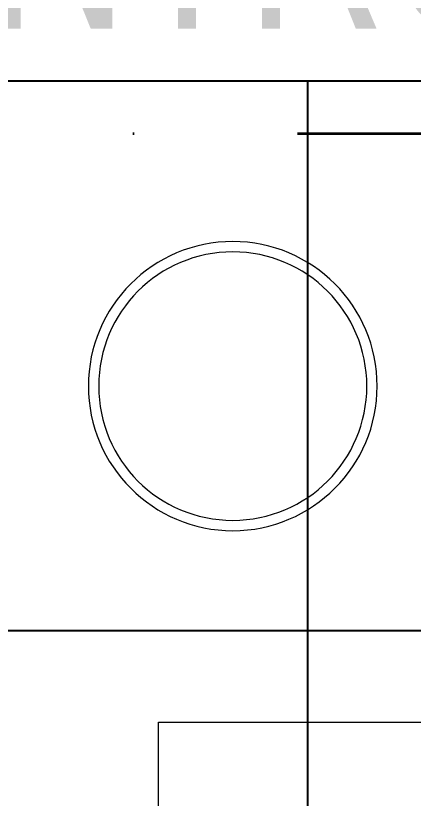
# Model space of a CAD drawing. Header units: inches. Extents: x -12418 to 183584, y -29325 to 19878.
# Drawn here: x 15917 to 16302, y -4862 to -4104 of the extents above; entities that cross this region are included whole.
import ezdxf
from ezdxf import colors
from ezdxf.entities.mleader import LeaderData, LeaderLine
from ezdxf.math import Vec2, Vec3

# ---------------------------------------------------------------- set-up
doc = ezdxf.new("R2010")
doc.units = ezdxf.units.IN
doc.header["$LTSCALE"] = 25
doc.header["$MEASUREMENT"] = 0
doc.linetypes.add('DASHDOT', pattern=[25.4, 12.7, -6.35, 0, -6.35])
doc.layers.add('00-Ground Floor$0$False Ceiling', color=251, linetype='Continuous')
for name, color, linetype, lineweight in [('00-Ground Floor$0$LOADING', 253, 'Continuous', 5), ('00-Ground Floor$0$Walls', 251, 'Continuous', 5), ('E-LITE-CLNG-CNDT', 6, 'DASHDOT', 35), ('E-POWR-TEXT', 6, 'Continuous', 25)]:
    doc.layers.add(name, color=color, linetype=linetype, lineweight=lineweight)
doc.styles.add('DC_Elc_Romans', font='elc_romans.shx', dxfattribs={"width": 0.7})

# ---------------------------------------------------------------- blocks, each defined once
blk = doc.blocks.new('00-Ground Floor$0$WM00001-P')
at = {"layer": '00-Ground Floor$0$LOADING'}
for radius in [0.14, 0.13]:
    blk.add_circle((0, 0), radius, dxfattribs=at)
blk = doc.blocks.new('00-Ground Floor$0$A$Ce9e1c4c3')
at = {"layer": '00-Ground Floor$0$False Ceiling', "color": 254}
blk.add_line((-85802.07, -4167.43, 0), (-82302.28, -4167.43, 0), dxfattribs=at)
at = {"layer": '00-Ground Floor$0$False Ceiling', "color": 254, "linetype": 'Continuous'}
for p, q in [((-83800, -7167.43), (-83800, -4167.43)), ((-85802.07, -4700), (-82302.28, -4700))]:
    blk.add_line(p, q, dxfattribs=at)
blk = doc.blocks.new('00-Ground Floor')
at = {"layer": '00-Ground Floor$0$LOADING', "elevation": 0}
blk.add_lwpolyline([(17555.32, -4788.76), (17555.32, -5538.76), (16055.32, -5538.76), (16055.32, -4788.76)], close=True, dxfattribs=at)
at = {"layer": '00-Ground Floor$0$Walls'}
blk.add_line((17697.72, -4167.43, 0), (14197.93, -4167.43, 0), dxfattribs=at)
at = {"layer": '00-Ground Floor$0$False Ceiling', "color": 254}
blk.add_blockref('00-Ground Floor$0$A$Ce9e1c4c3', (100000, 0), dxfattribs=at)
at = {"layer": '00-Ground Floor$0$LOADING', "extrusion": (2.24019e-05, -2.25232e-18, -1), "xscale": 1000, "yscale": 1000, "zscale": 1000, "rotation": 180}
blk.add_blockref('00-Ground Floor$0$WM00001-P', (-16127.19, -4463.21, 0.38), dxfattribs=at)

msp = doc.modelspace()

# ---------------------------------------------------------------- linework, layer by layer
at = {"layer": 'E-LITE-CLNG-CNDT'}
msp.add_lwpolyline([(13014.39, -4218.71), (17843.83, -4218.71)], dxfattribs=at)

# ---------------------------------------------------------------- block references
at = {"layer": 'E-LITE-CLNG-CNDT', "color": 1}
msp.add_blockref('00-Ground Floor', (0, 0), dxfattribs=at)

# ---------------------------------------------------------------- leaders
at = {"layer": 'E-POWR-TEXT'}
ml = msp.add_multileader_mtext('Standard', dxfattribs=at)
ml.set_content('LCP-GF\\PLIGHTING CONTROL PANEL', color=256, style='DC_Elc_Romans')
ml.set_leader_properties(color=45)
ml.build(insert=Vec2(0, 0))
ml.multileader.update_dxf_attribs({"dogleg_length": 2, "arrow_head_size": 125, "scale": 100})
ctx = ml.context
ctx.base_point, ctx.scale, ctx.char_height, ctx.arrow_head_size, ctx.landing_gap_size, ctx.plane_origin = Vec3(14473.52, -3683.56, 0), 100, 200, 125, 200, Vec3(14484.75, -3751.31, 0)
notes = []
notes.append((ctx, [(0, (1, 1, 0), (14388.83, -3683.56, 0), (1, 0), 84.69, [(0, [(14347.93, -3413.71, 0)], 0, [])])]))
ctx.mtext.insert, ctx.mtext.flow_direction = Vec3(14673.52, -3583.56, 0), 5
for ctx, leaders in notes:
    for number, flags, end, landing, length, lines in leaders:
        leader = LeaderData()
        leader.index, (leader.has_last_leader_line, leader.has_dogleg_vector, leader.attachment_direction) = number, flags
        leader.last_leader_point, leader.dogleg_vector, leader.dogleg_length = Vec3(end), Vec3(landing), length
        for number, points, colour, breaks in lines:
            line = LeaderLine()
            line.index, line.vertices, line.color, line.breaks = number, Vec3.list(points), colors.encode_raw_color(colour), breaks
            leader.lines.append(line)
        ctx.leaders.append(leader)

doc.saveas('drawing.dxf')
